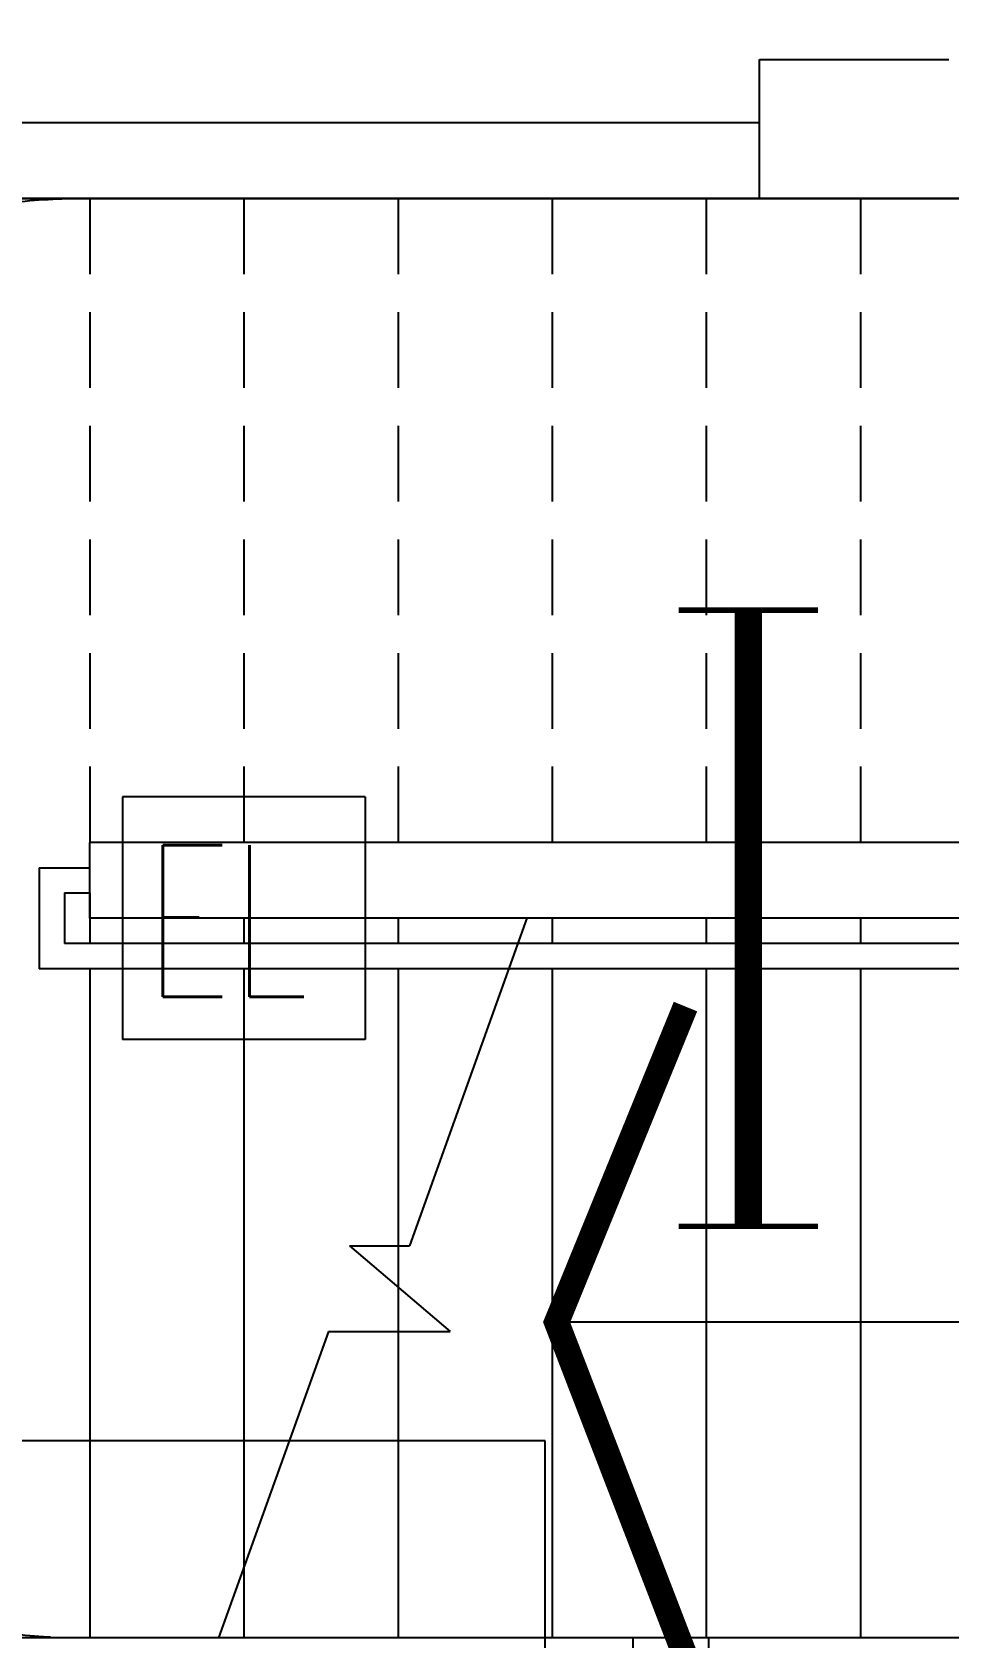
# Model space of a CAD drawing. Header units: inches. Extents: x 16928 to 514628, y -1471 to 241387.
# Drawn here: x 53175 to 54989, y 34760 to 37940 of the extents above; entities that cross this region are included whole.
import ezdxf

# ---------------------------------------------------------------- set-up
doc = ezdxf.new("R2010")
doc.units = ezdxf.units.IN
doc.header["$MEASUREMENT"] = 0
doc.linetypes.add('HIDDEN', pattern=[0.375, 0.25, -0.125])
for name, color, linetype in [('12. mRspecT - LEGEND', 1, 'Continuous'), ('dxt_text', 4, 'Continuous'), ('ELECT', 6, 'Continuous'), ('FITTING', 8, 'Continuous'), ('LIGHT', 4, 'Continuous'), ('stair', 8, 'Continuous'), ('WALL', 1, 'Continuous')]:
    doc.layers.add(name, color=color, linetype=linetype)
doc.styles.add('ROMANS', font='ROMANS', dxfattribs={"width": 0.7})
doc.dimstyles.new('ROMANS', dxfattribs={"dimtxt": 600, "dimasz": 300, "dimexe": 0, "dimexo": 0, "dimgap": 250, "dimtad": 1, "dimdec": 0, "dimdsep": 46, "dimtxsty": 'ROMANS', "dimcen": 10, "dimdle": 150, "dimclrd": 1, "dimclre": 256, "dimclrt": 7, "dimaunit": 1, "dimadec": 0, "dimazin": 0, "dimtfac": 1, "dimtdec": 0, "dimtix": 1, "dimtofl": 0, "dimtmove": 2, "dimatfit": 3, "dimfxl": 1, "dimtolj": 1, "dimarcsym": 0})

# ---------------------------------------------------------------- blocks, each defined once
blk = doc.blocks.new('1 X 8W EL')
at = {"layer": 'ELECT', "color": 6}
for p, q in [((-240, 240), (-240, -240)), ((240, 240), (-240, 240)), ((240, 240), (240, -240)), ((240, -240), (-240, -240))]:
    blk.add_line(p, q, dxfattribs=at)
at = {"layer": 'ELECT', "color": 6, "style": 'ROMANS', "width": 0.7}
blk.add_text('EL', height=300, dxfattribs=at).set_placement((-196.2, -155.6))
blk = doc.blocks.new('YBC 1X36')
at = {"layer": 'FITTING', "color": 3}
for points, const_width in [([(-610, 137.6), (-610, -137.6)], 10.9), ([(610, 137.6), (610, -137.6)], 10.9), ([(-610, 0), (610, 0)], 54.6)]:
    blk.add_lwpolyline(points, dxfattribs=dict(at, const_width=const_width))

msp = doc.modelspace()

# ---------------------------------------------------------------- linework, layer by layer
at = {"layer": '12. mRspecT - LEGEND'}
msp.add_lwpolyline([(53513.8, 34610.5), (51863.6, 34610.5), (51863.6, 37610.5), (55288.6, 37610.5), (55288.6, 44260.5), (53288.6, 44260.5), (53288.6, 56110.5), (57288.6, 56110.5), (57288.6, 58610.5), (65138.6, 58610.5), (65138.6, 56785.5), (68563.3, 56785.5), (68563.6, 57160.5)], dxfattribs=at)
at = {"layer": 'stair', "linetype": 'HIDDEN', "ltscale": 600}
for p, q in [((53288.6, 37610.5), (53288.6, 36335.5)), ((53593.6, 37610.5), (53593.6, 36335.5)), ((53898.6, 37610.5), (53898.6, 36335.5)), ((54203.6, 37610.5), (54203.6, 36335.5)), ((54508.6, 37610.5), (54508.6, 36335.5)), ((54813.6, 37610.5), (54813.6, 36335.5))]:
    msp.add_line(p, q, dxfattribs=at)
at = {"layer": 'stair'}
for p, q in [((53188.6, 36285.5), (53188.6, 36085.5)), ((53188.6, 36285.5), (53288.6, 36285.5)), ((53238.6, 36235.5), (53238.6, 36135.5)), ((53238.6, 36235.5), (53288.6, 36235.5)), ((53288.6, 36235.5), (53288.6, 36135.5)), ((53593.6, 36185.5), (53593.6, 36135.5)), ((53898.6, 36185.5), (53898.6, 36135.5)), ((54153.6, 36185.5), (53921.3, 35536.6)), ((54203.6, 36185.5), (54203.6, 36135.5)), ((54508.6, 36185.5), (54508.6, 36135.5)), ((54813.6, 36185.5), (54813.6, 36135.5)), ((56643.6, 36135.5), (53238.6, 36135.5)), ((56643.6, 36085.5), (53188.6, 36085.5)), ((53288.6, 36085.5), (53288.6, 34760.5)), ((53593.6, 36085.5), (53593.6, 34760.5)), ((53898.6, 36085.5), (53898.6, 34760.5)), ((54203.6, 36085.5), (54203.6, 34760.5)), ((54508.6, 36085.5), (54508.6, 34760.5)), ((54813.6, 36085.5), (54813.6, 34760.5)), ((53802.9, 35536.6), (53921.3, 35536.6)), ((53802.9, 35536.6), (54002, 35367.4)), ((53760.8, 35367.4), (53543.6, 34760.5)), ((53760.8, 35367.4), (54002, 35367.4)), ((56774.7, 35385.5), (54212.4, 35385.5))]:
    msp.add_line(p, q, dxfattribs=at)
at = {"layer": 'stair', "const_width": 50}
msp.add_lwpolyline([(54467.4, 36010.5), (54212.4, 35385.5), (54467.4, 34723)], dxfattribs=at)
at = {"layer": 'stair', "linetype": 'HIDDEN', "ltscale": 800}
msp.add_arc((53288.6, 36185.5), 1425, 90, 270, dxfattribs=at)
at = {"layer": 'WALL'}
for p, q in [((54613.6, 37610.5), (54613.6, 37885.5)), ((54613.6, 37885.5), (54988.6, 37885.5)), ((54613.6, 37760.5), (52038.6, 37760.5)), ((59288.6, 37610.5), (51638.6, 37610.5)), ((56033.6, 36335.5), (53288.6, 36335.5)), ((53288.6, 36185.5), (53288.6, 36335.5)), ((56033.6, 36185.5), (53288.6, 36185.5)), ((56408.6, 34760.5), (51713.6, 34760.5)), ((54363.6, 32610.5), (54363.6, 34760.5)), ((54513.6, 32610.5), (54513.6, 34760.5))]:
    msp.add_line(p, q, dxfattribs=at)

# ---------------------------------------------------------------- block references
at = {"layer": 'dxt_text', "rotation": 270}
msp.add_blockref('YBC 1X36', (54591.7, 36185.5), dxfattribs=at)
at = {"layer": 'dxt_text'}
msp.add_blockref('1 X 8W EL', (53593.6, 36185.5), dxfattribs=at)

# ---------------------------------------------------------------- leaders
at = {"layer": 'LIGHT', "linetype": 'Continuous'}
msp.add_leader([(54189.9, 33872.1), (54189.9, 35150.4), (49749.9, 35150.4)], dimstyle='ROMANS', override={"dimgap": 250, "dimtad": 0}, dxfattribs=at)

doc.saveas('drawing.dxf')
